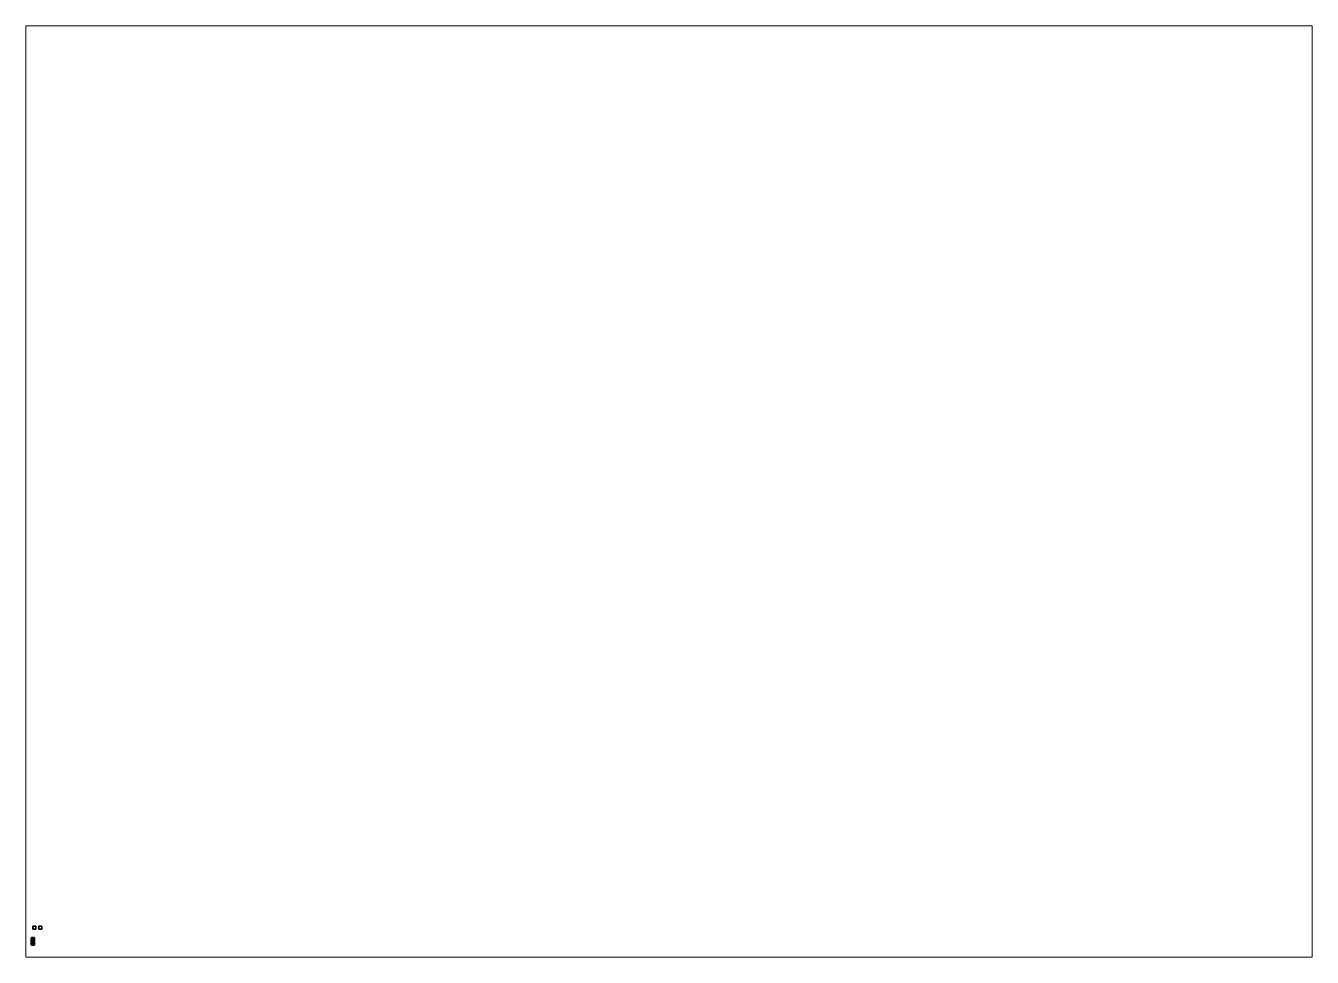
# Paper-space layout 'Layout1' of a CAD drawing. Header units: millimetres. Extents: x 28 to 251, y 20 to 181.
# The model-space entities are those that its viewports show. They can reach past a viewport. Long polylines and large blocks are cut down to what shows.
import ezdxf

# ---------------------------------------------------------------- set-up
doc = ezdxf.new("R2010")
doc.units = ezdxf.units.MM

msp = doc.modelspace()

# ---------------------------------------------------------------- linework, layer by layer
for points in [[(1, 5, 1), (1, 5), (0, 5), (0, 5, 1)], [(1, 5), (1, 4), (0, 4), (0, 5)], [(0, 5), (0, 4), (0, 4, 1), (0, 5, 1)], [(0, 5, 1), (0, 4, 1), (1, 4, 1), (1, 5, 1)], [(1, 4, 1), (1, 4), (1, 5), (1, 5, 1)], [(3, 5), (3, 4), (2, 4), (2, 5)], [(2, 5), (2, 4), (3, 4), (3, 5)], [(-0.47, 1.17, 0.08), (-0.54, 1, -0.03), (-0.59, 1, -0.03), (-0.57, 1.17, 0.08)], [(-0.57, 1.17, 0.08), (-0.59, 1, -0.03), (-0.59, -1, -0.03), (-0.57, -1.17, 0.08)], [(-0.59, 1, -0.03), (-0.54, 1, -0.03), (-0.54, -1, -0.03), (-0.59, -1, -0.03)], [(-0.48, 1.27, 0.24), (-0.57, 1.17, 0.08), (-0.57, -1.17, 0.08), (-0.48, -1.27, 0.24)], [(-0.22, 1.27, 0.24), (-0.47, 1.17, 0.08), (-0.57, 1.17, 0.08), (-0.48, 1.27, 0.24)], [(-0.47, -1.17, 0.08), (-0.54, -1, -0.03), (-0.54, 1, -0.03), (-0.47, 1.17, 0.08)], [(0, 1.27, 0.29), (-0.22, 1.27, 0.24), (-0.48, 1.27, 0.24), (-0.44, 1.27, 0.29)], [(-0.44, 1.27, 0.29), (-0.48, 1.27, 0.24), (-0.48, -1.27, 0.24), (-0.44, -1.27, 0.29)], [(-0.22, -1.27, 0.24), (-0.47, -1.17, 0.08), (-0.47, 1.17, 0.08), (-0.22, 1.27, 0.24)], [(-0.45, 0.05, 2.88), (-0.45, 0, 2.97), (-0.45, -0.59, 2.14), (-0.45, -0.45, 2.06)], [(-0.45, -0.45, 2.06), (-0.45, -0.59, 2.14), (-0.45, 0, 2.97), (-0.45, 0.05, 2.88)], [(-0.4, 0.04, 2.93), (-0.4, 0, 2.89), (-0.45, 0, 2.89), (-0.45, 0.04, 2.93)], [(-0.4, 0, 2.97), (-0.4, 0.04, 2.93), (-0.45, 0.04, 2.93), (-0.45, 0, 2.97)], [(-0.4, 0, 2.89), (-0.4, -0.04, 2.93), (-0.45, -0.04, 2.93), (-0.45, 0, 2.89)], [(-0.4, -0.04, 2.93), (-0.4, 0, 2.97), (-0.45, 0, 2.97), (-0.45, -0.04, 2.93)], [(0.3, 1.23, 0.42), (0.44, 1.27, 0.29), (-0.44, 1.27, 0.29), (-0.3, 1.23, 0.42)], [(-0.3, 1.23, 0.42), (-0.44, 1.27, 0.29), (-0.44, -1.27, 0.29), (-0.3, -1.23, 0.42)], [(-0.44, 0, 4.46), (-0.31, 0.31, 4.46), (-0.19, 0.19, 4.32), (-0.27, 0, 4.32)], [(-0.31, 0.31, 4.46), (-0.44, 0, 4.46), (-0.44, 0, 4.75), (-0.31, 0.31, 4.75)], [(-0.31, 0.31, 4.75), (-0.44, 0, 4.75), (-0.39, 0, 4.75), (-0.28, 0.28, 4.75)], [(-0.44, 0, 4.46), (-0.31, -0.31, 4.46), (-0.31, -0.31, 4.75), (-0.44, 0, 4.75)], [(-0.44, 0, 4.75), (-0.31, -0.31, 4.75), (-0.28, -0.28, 4.75), (-0.39, 0, 4.75)], [(-0.32, 0.04, 2.79), (-0.36, 0, 2.79), (-0.4, 0, 2.89), (-0.4, 0.04, 2.93)], [(-0.28, 0, 2.79), (-0.32, 0.04, 2.79), (-0.4, 0.04, 2.93), (-0.4, 0, 2.97)], [(-0.36, 0, 2.79), (-0.32, -0.04, 2.79), (-0.4, -0.04, 2.93), (-0.4, 0, 2.89)], [(-0.32, -0.04, 2.79), (-0.28, 0, 2.79), (-0.4, 0, 2.97), (-0.4, -0.04, 2.93)], [(-0.36, 0, 7.67), (-0.25, 0.25, 7.67), (-0.28, 0.28, 5.58), (-0.39, 0, 5.58)], [(-0.28, 0.28, 4.75), (-0.39, 0, 4.75), (-0.39, 0, 5.58), (-0.28, 0.28, 5.58)], [(-0.39, 0, 4.75), (-0.28, -0.28, 4.75), (-0.28, -0.28, 5.58), (-0.39, 0, 5.58)], [(-0.36, 0, 7.67), (0.25, 0.25, 7.67), (0, 0.36, 7.67), (-0.25, 0.25, 7.67)], [(-0.25, -0.25, 7.67), (0.36, 0, 7.67), (0.25, 0.25, 7.67), (-0.36, 0, 7.67)], [(-0.32, 0.04, 2.26), (-0.36, 0, 2.26), (-0.36, 0, 2.79), (-0.32, 0.04, 2.79)], [(-0.36, 0, 2.26), (-0.32, -0.04, 2.26), (-0.32, -0.04, 2.79), (-0.36, 0, 2.79)], [(-0.28, 0, 2.26), (-0.32, 0.04, 2.26), (-0.32, 0.04, 2.79), (-0.28, 0, 2.79)], [(-0.32, -0.04, 2.26), (-0.28, 0, 2.26), (-0.28, 0, 2.79), (-0.32, -0.04, 2.79)], [(-0.31, 0.31, 4.46), (0, 0.44, 4.46), (0, 0.27, 4.32), (-0.19, 0.19, 4.32)], [(0, 0.44, 4.46), (-0.31, 0.31, 4.46), (-0.31, 0.31, 4.75), (0, 0.44, 4.75)], [(0, 0.44, 4.75), (-0.31, 0.31, 4.75), (-0.28, 0.28, 4.75), (0, 0.39, 4.75)], [(0.15, 0.25, 0.49), (0.3, 1.23, 0.42), (-0.3, 1.23, 0.42), (-0.15, 0.25, 0.49)], [(-0.15, 0.25, 0.49), (-0.3, 1.23, 0.42), (-0.3, -1.23, 0.42), (-0.15, -0.25, 0.49)], [(-0.25, 0.25, 7.67), (0, 0.36, 7.67), (0, 0.39, 5.58), (-0.28, 0.28, 5.58)], [(0, 0.39, 4.75), (-0.28, 0.28, 4.75), (-0.28, 0.28, 5.58), (0, 0.39, 5.58)], [(-0.27, 0, 4.32), (-0.19, 0.19, 4.32), (-0.16, 0.16, 4.11), (-0.22, 0, 4.11)], [(-0.2, 0, 0.61), (-0.14, 0.14, 0.61), (-0.18, 0.18, 0.45), (-0.25, 0, 0.4)], [(0, -1.27, 0.29), (-0.22, -1.27, 0.24), (-0.22, 1.27, 0.24), (0, 1.27, 0.29)], [(-0.14, 0.14, 0.61), (-0.2, 0, 0.61), (-0.2, 0, 4.11), (-0.14, 0.14, 4.11)], [(-0.2, 0, 0.61), (-0.14, -0.14, 0.61), (-0.14, -0.14, 4.11), (-0.2, 0, 4.11)], [(-0.19, 0.19, 4.32), (0, 0.27, 4.32), (0, 0.22, 4.11), (-0.16, 0.16, 4.11)], [(-0.14, 0.14, 0.61), (0, 0.2, 0.61), (0, 0.25, 0.49), (-0.18, 0.18, 0.45)], [(-0.15, -0.25, 0.49), (0.15, -0.25, 0.49), (0.15, 0.25, 0.49), (-0.15, 0.25, 0.49)], [(0, 0.2, 0.61), (-0.14, 0.14, 0.61), (-0.14, 0.14, 4.11), (0, 0.2, 4.11)], [(0, 4, 1), (0, 4), (1, 4), (1, 4, 1)], [(0, 1.27, 0.29), (0.22, 1.27, 0.24), (0.22, -1.27, 0.24), (0, -1.27, 0.29)], [(0.48, 1.27, 0.24), (0.22, 1.27, 0.24), (0, 1.27, 0.29), (0.44, 1.27, 0.29)], [(0, 0.44, 4.46), (0.31, 0.31, 4.46), (0.19, 0.19, 4.32), (0, 0.27, 4.32)], [(0.31, 0.31, 4.46), (0, 0.44, 4.46), (0, 0.44, 4.75), (0.31, 0.31, 4.75)], [(0.31, 0.31, 4.75), (0, 0.44, 4.75), (0, 0.39, 4.75), (0.28, 0.28, 4.75)], [(0, 0.36, 7.67), (0.25, 0.25, 7.67), (0.28, 0.28, 5.58), (0, 0.39, 5.58)], [(0.28, 0.28, 4.75), (0, 0.39, 4.75), (0, 0.39, 5.58), (0.28, 0.28, 5.58)], [(0, 0.27, 4.32), (0.19, 0.19, 4.32), (0.16, 0.16, 4.11), (0, 0.22, 4.11)], [(0, 0.2, 0.61), (0.14, 0.14, 0.61), (0.18, 0.18, 0.45), (0, 0.25, 0.49)], [(0.14, 0.14, 0.61), (0, 0.2, 0.61), (0, 0.2, 4.11), (0.14, 0.14, 4.11)], [(0.14, 0.14, 0.61), (0.2, 0, 0.61), (0.25, 0, 0.4), (0.18, 0.18, 0.45)], [(0.2, 0, 0.61), (0.14, 0.14, 0.61), (0.14, 0.14, 4.11), (0.2, 0, 4.11)], [(0.14, -0.14, 0.61), (0.2, 0, 0.61), (0.2, 0, 4.11), (0.14, -0.14, 4.11)], [(0.2, 0, 0.61), (0.14, -0.14, 0.61), (0.18, -0.18, 0.45), (0.25, 0, 0.4)], [(0.15, -0.25, 0.49), (0.3, -1.23, 0.42), (0.3, 1.23, 0.42), (0.15, 0.25, 0.49)], [(0.19, 0.19, 4.32), (0.27, 0, 4.32), (0.22, 0, 4.11), (0.16, 0.16, 4.11)], [(0.27, 0, 4.32), (0.19, -0.19, 4.32), (0.16, -0.16, 4.11), (0.22, 0, 4.11)], [(0.31, 0.31, 4.46), (0.44, 0, 4.46), (0.27, 0, 4.32), (0.19, 0.19, 4.32)], [(0.44, 0, 4.46), (0.31, -0.31, 4.46), (0.19, -0.19, 4.32), (0.27, 0, 4.32)], [(0.22, 1.27, 0.24), (0.47, 1.17, 0.08), (0.47, -1.17, 0.08), (0.22, -1.27, 0.24)], [(0.57, 1.17, 0.08), (0.47, 1.17, 0.08), (0.22, 1.27, 0.24), (0.48, 1.27, 0.24)], [(0.25, 0.25, 7.67), (0.36, 0, 7.67), (0.39, 0, 5.58), (0.28, 0.28, 5.58)], [(0.36, 0, 7.67), (0.25, -0.25, 7.67), (0.28, -0.28, 5.58), (0.39, 0, 5.58)], [(0.44, 0, 4.75), (0.31, 0.31, 4.75), (0.28, 0.28, 4.75), (0.39, 0, 4.75)], [(0.39, 0, 4.75), (0.28, 0.28, 4.75), (0.28, 0.28, 5.58), (0.39, 0, 5.58)], [(0.28, -0.28, 4.75), (0.39, 0, 4.75), (0.39, 0, 5.58), (0.28, -0.28, 5.58)], [(0.31, -0.31, 4.75), (0.44, 0, 4.75), (0.39, 0, 4.75), (0.28, -0.28, 4.75)], [(0.3, -1.23, 0.42), (0.44, -1.27, 0.29), (0.44, 1.27, 0.29), (0.3, 1.23, 0.42)], [(0.44, 0, 4.46), (0.31, 0.31, 4.46), (0.31, 0.31, 4.75), (0.44, 0, 4.75)], [(0.31, -0.31, 4.46), (0.44, 0, 4.46), (0.44, 0, 4.75), (0.31, -0.31, 4.75)], [(0.44, -1.27, 0.29), (0.48, -1.27, 0.24), (0.48, 1.27, 0.24), (0.44, 1.27, 0.29)], [(0.47, 1.17, 0.08), (0.54, 1, -0.03), (0.54, -1, -0.03), (0.47, -1.17, 0.08)], [(0.59, 1, -0.03), (0.54, 1, -0.03), (0.47, 1.17, 0.08), (0.57, 1.17, 0.08)], [(0.48, -1.27, 0.24), (0.57, -1.17, 0.08), (0.57, 1.17, 0.08), (0.48, 1.27, 0.24)], [(0.59, -1, -0.03), (0.54, -1, -0.03), (0.54, 1, -0.03), (0.59, 1, -0.03)], [(0.57, -1.17, 0.08), (0.59, -1, -0.03), (0.59, 1, -0.03), (0.57, 1.17, 0.08)], [(-0.59, -1, -0.03), (-0.54, -1, -0.03), (-0.47, -1.17, 0.08), (-0.57, -1.17, 0.08)], [(-0.57, -1.17, 0.08), (-0.47, -1.17, 0.08), (-0.22, -1.27, 0.24), (-0.48, -1.27, 0.24)], [(-0.48, -1.27, 0.24), (-0.22, -1.27, 0.24), (0, -1.27, 0.29), (-0.44, -1.27, 0.29)], [(-0.31, -0.31, 4.46), (-0.44, 0, 4.46), (-0.27, 0, 4.32), (-0.19, -0.19, 4.32)], [(-0.3, -1.23, 0.42), (-0.44, -1.27, 0.29), (0.44, -1.27, 0.29), (0.3, -1.23, 0.42)], [(-0.25, -0.25, 7.67), (-0.36, 0, 7.67), (-0.39, 0, 5.58), (-0.28, -0.28, 5.58)], [(0, -0.44, 4.46), (-0.31, -0.31, 4.46), (-0.19, -0.19, 4.32), (0, -0.27, 4.32)], [(-0.31, -0.31, 4.75), (0, -0.44, 4.75), (0, -0.39, 4.75), (-0.28, -0.28, 4.75)], [(-0.31, -0.31, 4.46), (0, -0.44, 4.46), (0, -0.44, 4.75), (-0.31, -0.31, 4.75)], [(-0.15, -0.25, 0.49), (-0.3, -1.23, 0.42), (0.3, -1.23, 0.42), (0.15, -0.25, 0.49)], [(0, -0.36, 7.67), (-0.25, -0.25, 7.67), (-0.28, -0.28, 5.58), (0, -0.39, 5.58)], [(-0.28, -0.28, 4.75), (0, -0.39, 4.75), (0, -0.39, 5.58), (-0.28, -0.28, 5.58)], [(-0.19, -0.19, 4.32), (-0.27, 0, 4.32), (-0.22, 0, 4.11), (-0.16, -0.16, 4.11)], [(-0.14, -0.14, 0.61), (-0.2, 0, 0.61), (-0.25, 0, 0.4), (-0.18, -0.18, 0.45)], [(0, -0.36, 7.67), (0.25, -0.25, 7.67), (0.36, 0, 7.67), (-0.25, -0.25, 7.67)], [(0, -0.27, 4.32), (-0.19, -0.19, 4.32), (-0.16, -0.16, 4.11), (0, -0.22, 4.11)], [(0, -0.2, 0.61), (-0.14, -0.14, 0.61), (-0.18, -0.18, 0.45), (0, -0.25, 0.49)], [(-0.08, -0.16, 3.76), (-0.15, -0.29, 3.76), (-0.15, -0.29, 4.14), (-0.08, -0.16, 4.14)], [(-0.15, -0.29, 4.14), (0.15, -0.29, 4.14), (0.07, -0.16, 4.14), (-0.08, -0.16, 4.14)], [(-0.15, -0.29, 3.76), (-0.08, -0.42, 3.76), (-0.08, -0.42, 4.14), (-0.15, -0.29, 4.14)], [(-0.08, -0.42, 4.14), (0.07, -0.42, 4.14), (0.15, -0.29, 4.14), (-0.15, -0.29, 4.14)], [(-0.14, -0.14, 0.61), (0, -0.2, 0.61), (0, -0.2, 4.11), (-0.14, -0.14, 4.11)], [(-0.08, -0.42, 3.76), (0.07, -0.42, 3.76), (0.07, -0.42, 4.14), (-0.08, -0.42, 4.14)], [(0.07, -0.16, 3.76), (-0.08, -0.16, 3.76), (-0.08, -0.16, 4.14), (0.07, -0.16, 4.14)], [(0, -0.22, 3.54), (-0.07, -0.29, 3.54), (-0.07, -0.29, 3.76), (0, -0.22, 3.76)], [(0, -0.22, 4.14), (-0.07, -0.29, 4.14), (-0.07, -0.29, 4.36), (0, -0.22, 4.36)], [(-0.07, -0.29, 3.54), (0, -0.36, 3.54), (0, -0.36, 3.76), (-0.07, -0.29, 3.76)], [(-0.07, -0.29, 4.14), (0, -0.36, 4.14), (0, -0.36, 4.4), (-0.07, -0.29, 4.36)], [(0, -0.2, 0.61), (0.14, -0.14, 0.61), (0.14, -0.14, 4.11), (0, -0.2, 4.11)], [(0.14, -0.14, 0.61), (0, -0.2, 0.61), (0, -0.25, 0.49), (0.18, -0.18, 0.45)], [(0.19, -0.19, 4.32), (0, -0.27, 4.32), (0, -0.22, 4.11), (0.16, -0.16, 4.11)], [(0.31, -0.31, 4.46), (0, -0.44, 4.46), (0, -0.27, 4.32), (0.19, -0.19, 4.32)], [(0.07, -0.29, 3.54), (0, -0.22, 3.54), (0, -0.22, 3.76), (0.07, -0.29, 3.76)], [(0.07, -0.29, 4.14), (0, -0.22, 4.14), (0, -0.22, 4.36), (0.07, -0.29, 4.36)], [(0.25, -0.25, 7.67), (0, -0.36, 7.67), (0, -0.39, 5.58), (0.28, -0.28, 5.58)], [(0, -0.39, 4.75), (0.28, -0.28, 4.75), (0.28, -0.28, 5.58), (0, -0.39, 5.58)], [(0, -0.44, 4.75), (0.31, -0.31, 4.75), (0.28, -0.28, 4.75), (0, -0.39, 4.75)], [(0, -0.36, 3.54), (0.07, -0.29, 3.54), (0.07, -0.29, 3.76), (0, -0.36, 3.76)], [(0, -0.36, 4.14), (0.07, -0.29, 4.14), (0.07, -0.29, 4.36), (0, -0.36, 4.4)], [(0, -0.44, 4.46), (0.31, -0.31, 4.46), (0.31, -0.31, 4.75), (0, -0.44, 4.75)], [(0, -1.27, 0.29), (0.22, -1.27, 0.24), (0.48, -1.27, 0.24), (0.44, -1.27, 0.29)], [(0.07, -0.42, 3.76), (0.15, -0.29, 3.76), (0.15, -0.29, 4.14), (0.07, -0.42, 4.14)], [(0.15, -0.29, 3.76), (0.07, -0.16, 3.76), (0.07, -0.16, 4.14), (0.15, -0.29, 4.14)], [(0.22, -1.27, 0.24), (0.47, -1.17, 0.08), (0.57, -1.17, 0.08), (0.48, -1.27, 0.24)], [(0.47, -1.17, 0.08), (0.54, -1, -0.03), (0.59, -1, -0.03), (0.57, -1.17, 0.08)]]:
    msp.add_3dface(points)

psp = doc.layouts.get("Layout1")

# ---------------------------------------------------------------- viewports
at = {"layer": '0'}
psp.add_viewport(center=(139.22, 100.81), size=(222.76, 161.29), view_center_point=(210, 148.5), view_height=307.4901, dxfattribs=at)

doc.saveas('drawing.dxf')
